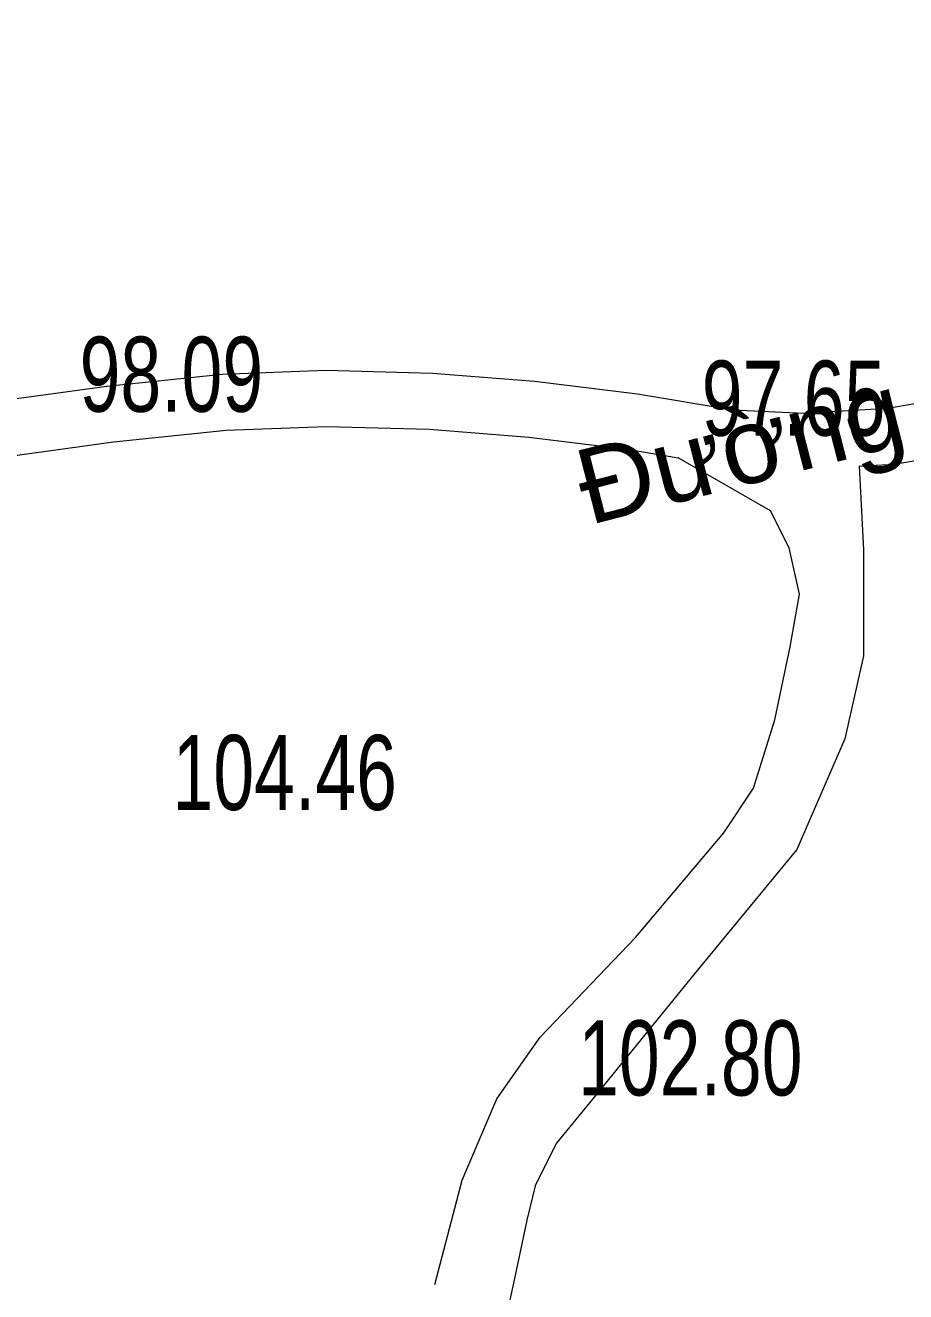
# Model space of a CAD drawing. Header units: metres. Extents: x 431006 to 434411, y 2469261 to 2473208.
# Drawn here: x 431404.9 to 431451.8, y 2472223.1 to 2472290.6 of the extents above; entities that cross this region are included whole.
import ezdxf
from ezdxf.enums import TextEntityAlignment as Align

# ---------------------------------------------------------------- set-up
doc = ezdxf.new("R2010")
doc.units = ezdxf.units.M
doc.header["$MEASUREMENT"] = 0
for name, color, linetype, lineweight in [('1', 8, 'Continuous', 18), ('CAO DO', 8, 'Continuous', 18), ('duong be tong-ks', 8, 'Continuous', 18), ('duong da-ks', 8, 'Continuous', 18)]:
    doc.layers.add(name, color=color, linetype=linetype, lineweight=lineweight)
doc.styles.add('ks_ten cong trinh', font='')
doc.styles.get("Standard").update_dxf_attribs({"font": 'arial.ttf'})
doc.styles.get('ks_ten cong trinh').set_extended_font_data('.VnArial')

msp = doc.modelspace()

# ---------------------------------------------------------------- linework, layer by layer
at = {"layer": 'duong be tong-ks', "color": 9, "lineweight": 0}
for points in [[(431338.304, 2472291.363), (431341.357, 2472287.646), (431344.384, 2472284.853), (431350.35, 2472281.552), (431358.139, 2472279.075), (431367.545, 2472275.787), (431375.254, 2472273.294), (431382.278, 2472270.858), (431387.902, 2472269.754), (431392.935, 2472269.438), (431400.77, 2472270.227), (431409.248, 2472271.397), (431415.404, 2472272.035), (431420.928, 2472272.251), (431426.625, 2472272.086), (431432.05, 2472271.659), (431437.552, 2472270.98), (431442.642, 2472270.128), (431446.39, 2472269.954), (431450.882, 2472270.214), (431455.92, 2472271.069)], [(431354.096, 2472277.213), (431357.189, 2472276.229), (431366.589, 2472272.943), (431374.301, 2472270.449), (431381.494, 2472267.955), (431387.517, 2472266.772), (431392.991, 2472266.428), (431401.125, 2472267.247), (431409.608, 2472268.418), (431415.618, 2472269.041), (431420.943, 2472269.249), (431426.463, 2472269.09), (431431.748, 2472268.673), (431437.12, 2472268.011), (431439.722, 2472267.575)], [(431449.371, 2472267.122), (431451.221, 2472267.229), (431456.523, 2472268.128)]]:
    msp.add_lwpolyline(points, dxfattribs=at)
at = {"layer": 'duong da-ks', "color": 9, "lineweight": 0}
for points in [[(431426.741, 2472223.507), (431428.196, 2472229.063), (431430.053, 2472233.408), (431432.364, 2472236.685), (431437.445, 2472241.998), (431442.152, 2472247.582), (431443.725, 2472249.965), (431444.866, 2472253.612), (431445.694, 2472257.487), (431446.18, 2472260.299), (431445.638, 2472262.778), (431444.639, 2472264.744), (431442.5, 2472265.969), (431439.722, 2472267.575)], [(431449.371, 2472267.122), (431449.595, 2472262.672), (431449.595, 2472257.019), (431448.6, 2472252.583), (431446.043, 2472246.687), (431440.573, 2472240.039), (431435.301, 2472233.582), (431433.216, 2472231.016), (431432.083, 2472228.754), (431431.645, 2472226.929), (431430.987, 2472223.828), (431430.549, 2472221.784)]]:
    msp.add_lwpolyline(points, dxfattribs=at)

# ---------------------------------------------------------------- texts
at = {"layer": '1', "color": 9, "linetype": 'Continuous', "style": 'ks_ten cong trinh'}
msp.add_text('§\xadêng bª t«ng', height=4, rotation=14.34211, dxfattribs=at).set_placement((431453.289, 2472268.661), align=Align.CENTER)
at = {"layer": 'CAO DO', "color": 9, "lineweight": 0, "width": 0.7}
for s, p in [('98.09', (431407.802, 2472270.027, 98.087)), ('97.65', (431440.972, 2472268.752, 97.654)), ('104.46', (431412.757, 2472248.798, 104.457)), ('102.80', (431434.381, 2472233.579, 102.803))]:
    msp.add_text(s, height=4, dxfattribs=at).set_placement(p)

doc.saveas('drawing.dxf')
